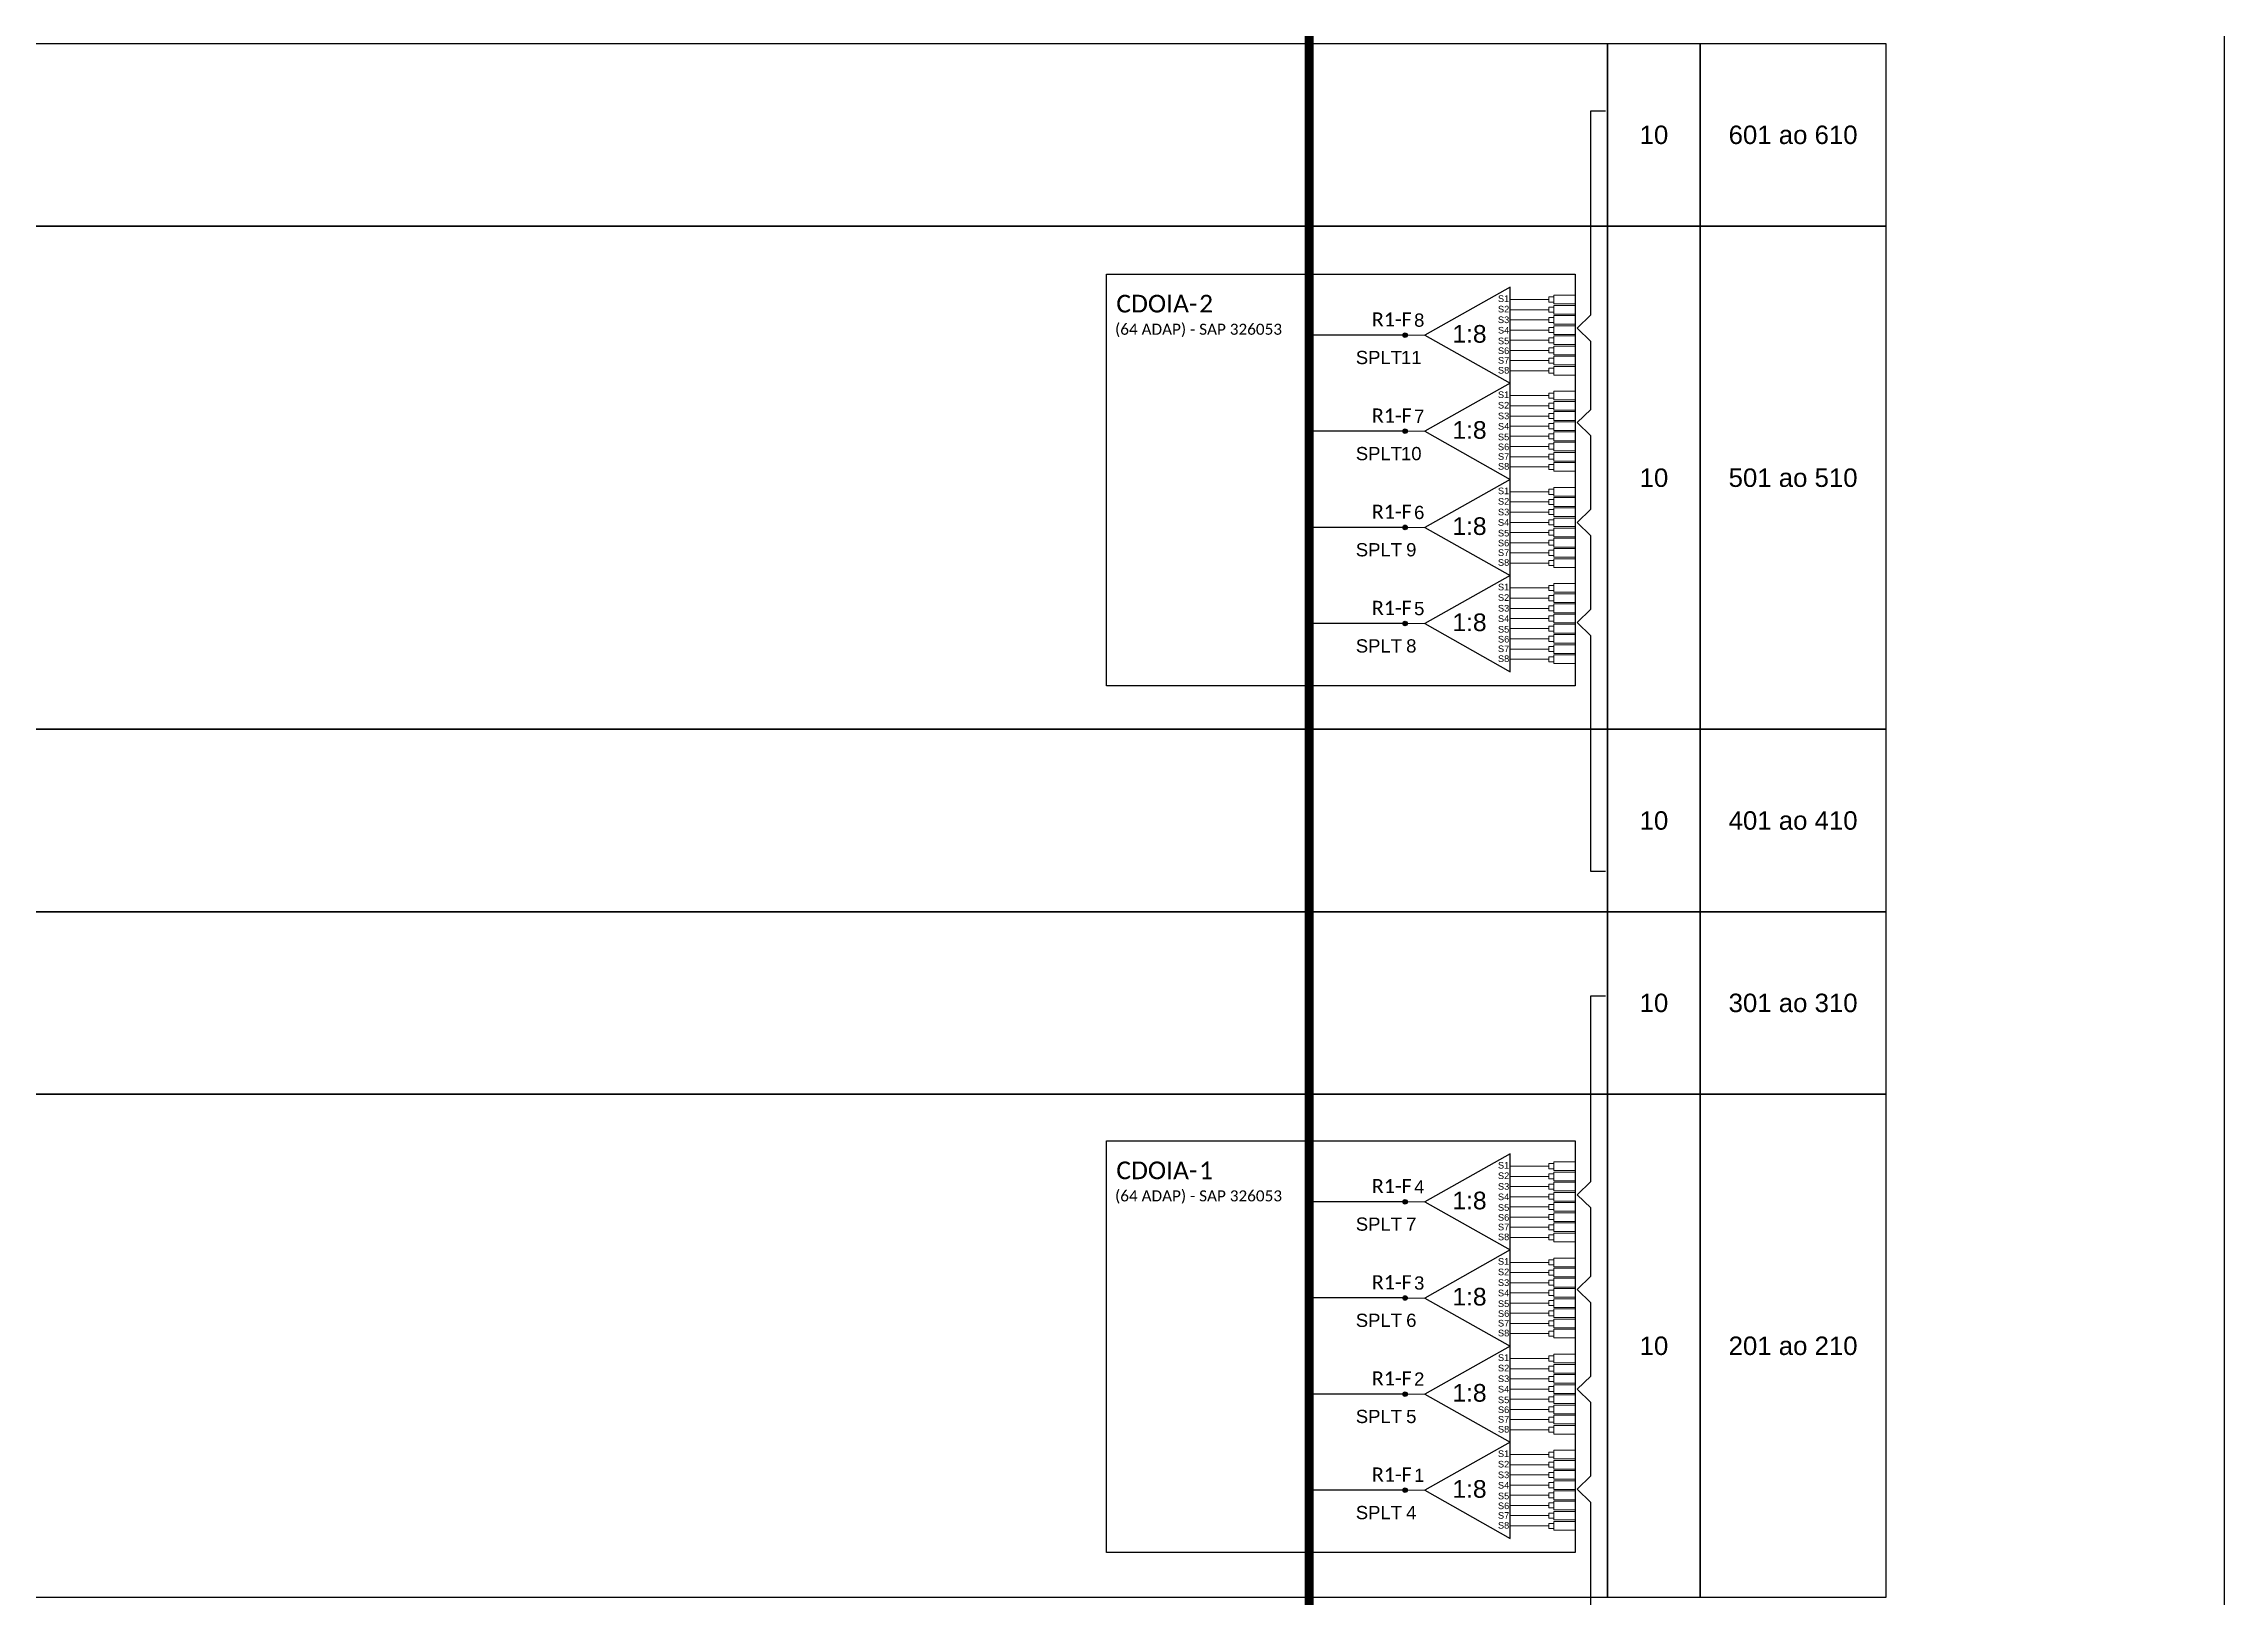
# Model space of a CAD drawing. Extents: x -89 to 1462, y 705 to 1544.
# Drawn here: x 1190.4 to 1462.3, y 883.5 to 1077.2 of the extents above; entities that cross this region are included whole.
import ezdxf
from ezdxf.enums import TextEntityAlignment as Align

# ---------------------------------------------------------------- set-up
doc = ezdxf.new("R2010")
doc.units = 0
doc.styles.add('ARIAL', font='arial.ttf')
doc.styles.add('WMF-Calibri0', font='calibri.ttf')

# ---------------------------------------------------------------- blocks, each defined once
blk = doc.blocks.new('SPLT_1-8_SC-APC')
at = {"color": 1}
blk.add_lwpolyline([(-7.37, -2.1), (-17.04, -7.55), (-7.37, -13), (-7.37, -2.1)], dxfattribs=at)
at = {"color": 3, "lineweight": 0}
for points in [[(-2.99, -3.51), (-7.37, -3.51)], [(-7.37, -4.66), (-2.99, -4.66)], [(-2.41, -3.02), (-2.41, -4)], [(-2.41, -3.02), (0, -3.02)], [(-2.41, -4), (0, -4)], [(-2.41, -4.17), (-2.41, -5.16)], [(-2.41, -4.17), (0, -4.17)], [(-7.37, -5.82), (-2.99, -5.82)], [(-7.37, -6.97), (-2.99, -6.97)], [(-2.41, -5.16), (0, -5.16)], [(-2.41, -5.32), (-2.41, -6.31)], [(-2.41, -5.32), (0, -5.32)], [(-2.41, -6.31), (0, -6.31)], [(-2.41, -6.48), (-2.41, -7.46)], [(-2.41, -6.48), (0, -6.48)], [(-7.37, -8.12), (-2.99, -8.12)], [(-7.37, -9.28), (-2.99, -9.28)], [(-2.41, -7.46), (0, -7.46)], [(-2.41, -7.63), (-2.41, -8.62)], [(-2.41, -7.63), (0, -7.63)], [(-2.41, -8.62), (0, -8.62)], [(-2.41, -8.78), (-2.41, -9.77)], [(-2.41, -8.78), (0, -8.78)], [(-2.41, -9.77), (0, -9.77)], [(-7.37, -10.43), (-2.99, -10.43)], [(-7.37, -11.58), (-2.99, -11.58)], [(-2.41, -9.94), (-2.41, -10.92)], [(-2.41, -9.94), (0, -9.94)], [(-2.41, -10.92), (0, -10.92)], [(-2.41, -11.09), (-2.41, -12.08)], [(-2.41, -11.09), (0, -11.09)], [(-2.41, -12.08), (0, -12.08)]]:
    blk.add_lwpolyline(points, dxfattribs=at)
for points in [[(-2.99, -3.22), (-2.41, -3.22), (-2.41, -3.8), (-2.99, -3.8)], [(-2.99, -4.38), (-2.41, -4.38), (-2.41, -4.95), (-2.99, -4.95)], [(-2.99, -5.53), (-2.41, -5.53), (-2.41, -6.1), (-2.99, -6.1)], [(-2.99, -6.68), (-2.41, -6.68), (-2.41, -7.26), (-2.99, -7.26)], [(-2.99, -7.84), (-2.41, -7.84), (-2.41, -8.41), (-2.99, -8.41)], [(-2.99, -8.99), (-2.41, -8.99), (-2.41, -9.56), (-2.99, -9.56)], [(-2.99, -10.14), (-2.41, -10.14), (-2.41, -10.72), (-2.99, -10.72)], [(-2.99, -11.3), (-2.41, -11.3), (-2.41, -11.87), (-2.99, -11.87)]]:
    blk.add_lwpolyline(points, close=True, dxfattribs=at)
at = {"color": 1, "lineweight": 0}
blk.add_lwpolyline([(-17.04, -7.55), (-19.26, -7.55)], dxfattribs=at)
at = {"color": 1, "style": 'ARIAL'}
for s, height, p in [('S1', 0.75, (-8.74, -3.78)), ('S2', 0.75, (-8.74, -4.97)), ('1:8', 2, (-13.91, -8.4)), ('S3', 0.75, (-8.74, -6.18)), ('S4', 0.75, (-8.74, -7.36)), ('S5', 0.75, (-8.74, -8.57)), ('S6', 0.75, (-8.74, -9.69)), ('S7', 0.75, (-8.74, -10.78)), ('S8', 0.75, (-8.74, -11.9))]:
    blk.add_text(s, height=height, dxfattribs=at).set_placement(p)

msp = doc.modelspace()

# ---------------------------------------------------------------- hatches: boundary and pattern name
h = msp.add_hatch(color=3)
h.dxf.hatch_style = 1
edge = h.paths.add_edge_path()
edge.add_arc((1360.17, 1040.83), 0.282, 0, 360)
h = msp.add_hatch(color=3)
h.dxf.hatch_style = 1
edge = h.paths.add_edge_path()
edge.add_arc((1360.17, 1028.85), 0.282, 0, 360)
h = msp.add_hatch(color=3)
h.dxf.hatch_style = 1
edge = h.paths.add_edge_path()
edge.add_arc((1360.17, 1016.86), 0.282, 0, 360)
h = msp.add_hatch(color=3)
h.dxf.hatch_style = 1
edge = h.paths.add_edge_path()
edge.add_arc((1360.17, 1004.87), 0.282, 0, 360)
h = msp.add_hatch(color=3)
h.dxf.hatch_style = 1
edge = h.paths.add_edge_path()
edge.add_arc((1360.17, 932.77), 0.282, 0, 360)
h = msp.add_hatch(color=3)
h.dxf.hatch_style = 1
edge = h.paths.add_edge_path()
edge.add_arc((1360.17, 920.79), 0.282, 0, 360)
h = msp.add_hatch(color=3)
h.dxf.hatch_style = 1
edge = h.paths.add_edge_path()
edge.add_arc((1360.17, 908.8), 0.282, 0, 360)
h = msp.add_hatch(color=3)
h.dxf.hatch_style = 1
edge = h.paths.add_edge_path()
edge.add_arc((1360.17, 896.82), 0.282, 0, 360)

# ---------------------------------------------------------------- linework, layer by layer
msp.add_lwpolyline([(1462.33, 705.02), (1462.33, 1543.59), (868.33, 1543.59), (868.33, 705.02), (1462.33, 705.02)])
at = {"color": 5, "const_width": 1.1}
msp.add_lwpolyline([(1348.2, 1475.57), (1348.2, 786.99)], dxfattribs=at)
for points in [[(1086.19, 1077.18), (1385.41, 1077.18), (1385.41, 1054.43), (1086.19, 1054.43)], [(1385.41, 1077.18), (1396.98, 1077.18), (1396.98, 1054.43), (1385.41, 1054.43)], [(1396.98, 1077.18), (1420.13, 1077.18), (1420.13, 1054.43), (1396.98, 1054.43)], [(1086.19, 1054.43), (1385.41, 1054.43), (1385.41, 991.69), (1086.19, 991.69)], [(1385.41, 1054.43), (1396.98, 1054.43), (1396.98, 991.69), (1385.41, 991.69)], [(1396.98, 1054.43), (1420.13, 1054.43), (1420.13, 991.69), (1396.98, 991.69)], [(1086.19, 991.69), (1385.41, 991.69), (1385.41, 968.95), (1086.19, 968.95)], [(1385.41, 991.69), (1396.98, 991.69), (1396.98, 968.95), (1385.41, 968.95)], [(1396.98, 991.69), (1420.13, 991.69), (1420.13, 968.95), (1396.98, 968.95)], [(1086.19, 968.95), (1385.41, 968.95), (1385.41, 946.2), (1086.19, 946.2)], [(1385.41, 968.95), (1396.98, 968.95), (1396.98, 946.2), (1385.41, 946.2)], [(1396.98, 968.95), (1420.13, 968.95), (1420.13, 946.2), (1396.98, 946.2)], [(1086.19, 946.2), (1385.41, 946.2), (1385.41, 883.46), (1086.19, 883.46)], [(1385.41, 946.2), (1396.98, 946.2), (1396.98, 883.46), (1385.41, 883.46)], [(1396.98, 946.2), (1420.13, 946.2), (1420.13, 883.46), (1396.98, 883.46)]]:
    msp.add_lwpolyline(points, close=True)
at = {"color": 3}
for points in [[(1383.34, 1037.79), (1383.34, 1040.06), (1381.61, 1041.72), (1383.34, 1043.38), (1383.33, 1068.81), (1385.15, 1068.81)], [(1383.33, 1022.03), (1383.33, 1028.26), (1381.61, 1029.92), (1383.33, 1031.58), (1383.33, 1037.79), (1383.34, 1037.79)], [(1383.34, 1009.58), (1383.34, 1015.8), (1381.61, 1017.46), (1383.34, 1019.12), (1383.33, 1022.03)], [(1385.15, 973.97), (1383.34, 973.97), (1383.34, 1003.34), (1381.61, 1005), (1383.34, 1006.66), (1383.33, 1009.58)], [(1383.34, 929.73), (1383.34, 932.01), (1381.61, 933.66), (1383.34, 935.32), (1383.33, 958.46), (1385.15, 958.46)], [(1383.33, 913.98), (1383.33, 920.2), (1381.61, 921.86), (1383.33, 923.52), (1383.33, 929.73), (1383.34, 929.73)], [(1383.34, 901.52), (1383.34, 907.75), (1381.61, 909.4), (1383.34, 911.06), (1383.33, 913.98)], [(1385.15, 747.22), (1383.34, 747.22), (1383.34, 895.29), (1381.61, 896.95), (1383.34, 898.6), (1383.33, 901.52)]]:
    msp.add_lwpolyline(points, dxfattribs=at)
at = {"color": 1}
for points in [[(1322.95, 1048.43), (1381.39, 1048.43), (1381.39, 997.12), (1322.95, 997.12)], [(1322.95, 940.37), (1381.39, 940.37), (1381.39, 889.06), (1322.95, 889.06)]]:
    msp.add_lwpolyline(points, close=True, dxfattribs=at)
at = {"color": 5}
for points in [[(1360.17, 1040.83), (1348.2, 1040.83)], [(1360.17, 1028.85), (1348.2, 1028.85)], [(1360.17, 1016.86), (1348.2, 1016.86)], [(1360.17, 1004.87), (1348.2, 1004.87)], [(1360.17, 932.77), (1348.2, 932.77)], [(1360.17, 920.79), (1348.2, 920.79)], [(1360.17, 908.8), (1348.2, 908.8)], [(1360.17, 896.82), (1348.2, 896.82)]]:
    msp.add_lwpolyline(points, dxfattribs=at)
at = {"color": 3}
for centre in [(1360.17, 1040.83), (1360.17, 1028.85), (1360.17, 1016.86), (1360.17, 1004.87), (1360.17, 932.77), (1360.17, 920.79), (1360.17, 908.8), (1360.17, 896.82)]:
    msp.add_circle(centre, 0.282, dxfattribs=at)

# ---------------------------------------------------------------- block references
at = {"color": 3, "xscale": 1.1, "yscale": 1.1, "zscale": 1.1}
for p in [(1381.36, 1049.13), (1381.36, 1037.15), (1381.36, 1025.16), (1381.36, 1013.17), (1381.36, 941.08), (1381.36, 929.09), (1381.36, 917.1), (1381.36, 905.12)]:
    msp.add_blockref('SPLT_1-8_SC-APC', p, dxfattribs=at)

# ---------------------------------------------------------------- texts
at = {"style": 'ARIAL'}
for s, p in [('10', (1391.2, 1065.81)), ('601 ao 610', (1408.55, 1065.81)), ('10', (1391.2, 1023.06)), ('501 ao 510', (1408.55, 1023.06)), ('10', (1391.2, 980.32)), ('401 ao 410', (1408.55, 980.32)), ('10', (1391.2, 957.58)), ('301 ao 310', (1408.55, 957.58)), ('10', (1391.2, 914.83)), ('201 ao 210', (1408.55, 914.83))]:
    msp.add_text(s, height=2.3, dxfattribs=at).set_placement(p, align=Align.MIDDLE_CENTER)
at = {"color": 1, "style": 'WMF-Calibri0'}
for p in [(1324.16, 1043.66), (1324.16, 935.6)]:
    msp.add_text('CDOIA-', height=2.2, dxfattribs=at).set_placement(p)
at = {"color": 7, "style": 'WMF-Calibri0'}
for s, p in [('2', (1334.48, 1043.66)), ('1', (1334.48, 935.6))]:
    msp.add_text(s, height=2.2, dxfattribs=at).set_placement(p)
at = {"color": 1, "style": 'WMF-Calibri0'}
for p in [(1334.41, 1040.88), (1334.41, 932.83)]:
    msp.add_text('(64 ADAP) - SAP 326053', height=1.375, dxfattribs=at).set_placement(p, align=Align.CENTER)
at = {"color": 5, "style": 'WMF-Calibri0'}
for p in [(1356.02, 1041.91), (1356.02, 1029.93), (1356.02, 1017.94), (1356.02, 1005.95), (1356.02, 933.86), (1356.02, 921.87), (1356.02, 909.88), (1356.02, 897.9)]:
    msp.add_text('R1-F', height=1.76, dxfattribs=at).set_placement(p)
at = {"color": 5, "style": 'ARIAL'}
for s, p in [('8', (1361.93, 1041.88)), ('7', (1361.93, 1029.89)), ('6', (1361.93, 1017.9)), ('5', (1361.93, 1005.92)), ('4', (1361.93, 933.82)), ('3', (1361.93, 921.83)), ('2', (1361.93, 909.85)), ('1', (1361.93, 897.86))]:
    msp.add_text(s, height=1.65, dxfattribs=at).set_placement(p, align=Align.CENTER)
at = {"color": 7, "style": 'ARIAL'}
for s, p in [('SPLT', (1356.9, 1037.22)), ('11', (1360.94, 1037.22)), ('SPLT', (1356.9, 1025.24)), ('10', (1360.94, 1025.24)), ('SPLT', (1356.9, 1013.25)), ('9', (1360.94, 1013.25)), ('SPLT', (1356.9, 1001.26)), ('8', (1360.94, 1001.26)), ('SPLT', (1356.9, 929.17)), ('7', (1360.94, 929.17)), ('SPLT', (1356.9, 917.18)), ('6', (1360.94, 917.18)), ('SPLT', (1356.9, 905.19)), ('5', (1360.94, 905.19)), ('SPLT', (1356.9, 893.21)), ('4', (1360.94, 893.21))]:
    msp.add_text(s, height=1.65, dxfattribs=at).set_placement(p, align=Align.CENTER)

doc.saveas('drawing.dxf')
